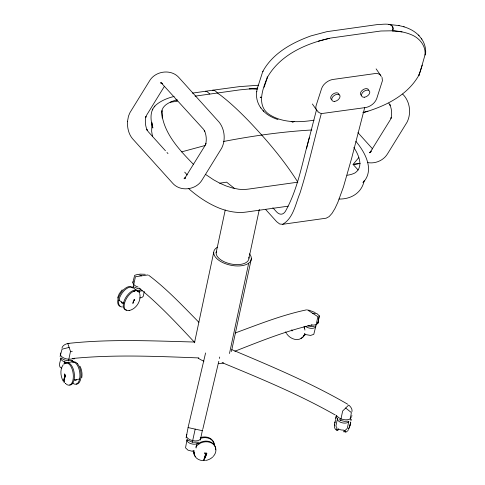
<?xml version="1.0" encoding="UTF-8"?>
<svg xmlns="http://www.w3.org/2000/svg" width="485" height="485" viewBox="0 0 485 485"><rect width="100%" height="100%" fill="white"/><g stroke="black" fill="none" stroke-linecap="round" stroke-linejoin="round"><path stroke-width="0.73" d="M64.747 377.209L64.523 376.124C65.796 377.506 64.838 374.426 65.396 375.833L64.663 378.227L64.366 376.893L64.948 377.275M319.269 315.82L317.948 323.065L319.269 315.82L316.772 313.468L312.619 313.28M335.547 419.47C335.153 422.732 333.153 426.903 335.699 429.752M151.914 122.268L151.659 131.399L152.526 136.649M334.601 424.436L334.504 425.266M351.886 416.051L351.934 415.603M81.741 377.821C82.444 373.905 81.844 369.758 79.989 366.236M353.808 147.519C358.639 154.6 364.083 166.913 354.959 172.945A26.924 13.829 12 0 1 347.078 175.273M351.94 411.644C352.583 409 350.576 406.642 348.709 405.042L342.659 411.007L340.652 420.428L344.314 421.332L347.806 421.198M133.587 286.217L133.442 286.987A5.814 2.989 12 0 0 139.365 290.824L140.838 290.921A5.814 2.989 12 0 0 142.196 290.8M334.82 423.047L334.905 422.611M334.965 422.277L335.032 421.92M337.954 429.213L337.712 430.607L338.106 429.067M344.204 430.583L343.956 431.977L344.356 430.437M350.485 423.199L350.752 421.956L350.031 425.145L350.273 424.114M314.05 120.171C299.518 122.499 283.27 123.044 270.242 115.072C255.983 106.585 262.464 89.143 267.496 77.182L266.98 77.115L267.526 77.097C280.427 54.611 306.362 43.329 330.697 38.036L380.883 31.004L392.244 30.797C394.263 28.894 392.444 25.444 390.158 24.656M336.936 427.8L336.457 430.334L336.578 429.922M345.684 429.716L345.205 432.25L345.326 431.838M351.316 419.319L351.067 420.513M335.881 418.07L335.765 418.664M335.978 417.688L336.257 416.342L335.808 418.416M60.073 356.481L62.056 349.182L69.119 347.424M60.867 358.421C60.522 361.598 57.375 366.696 61.795 368.37M61.71 358.506L64.79 360.082L68.5 360.791L70.501 351.37L67.742 343.471C65.354 344.15 62.547 345.441 61.941 348.097M133.423 286.126L135.424 276.705L147.967 274.946M144.287 291.418L143.233 296.365L141.85 297.535L139.741 297.948M194.491 342.816L213.691 252.485M216.116 252.879L225.228 209.999M205.591 352.953L188.301 426.539L186.082 437.979M186.949 439.968L185.537 447.837L187.962 450.147L192.254 451.268M197.613 442.223L192.321 442.187L195.188 429.122M196.079 448.031L197.013 443.66L199.674 443.793M200.317 440.107L202.318 430.686A7.293 3.747 12 0 0 202.3 429.692M219.402 358.463L219.705 357.033M248.938 258.238L259.311 209.447M229.484 353.529L248.69 263.191M231.424 351.528L251.363 258.632M304.483 328.096L304.859 326.332M315.717 326.605L313.771 334.359L310.546 335.432L306.168 334.656M315.874 326.108L317.875 316.687L307.363 309.873M337.469 418.713L335.966 425.775L336.378 427.394M350.188 420.052L351.352 412.571L345.684 408.024M350.2 424.43L350.443 423.344M132.854 282.506L134.63 275.359L137.976 274.286L141.699 275.826M202.857 428.964L218.796 361.313M350.303 423.969L350.376 423.654M193.624 164.506C179.395 150.004 163.336 133.042 161.62 111.823C162.681 104.336 170.987 101.704 177.171 99.631M272.843 207.756L276.365 211.666A16.551 8.209 82 0 0 285.332 211.454C298.142 188.738 302.252 162.366 309.333 137.546M306.641 148.137L316.42 110.059M174.127 96.436C167.701 98.037 161.317 100.534 156.182 104.815C149.35 110.513 150.477 120.419 152.86 128.004L151.957 123.529L152.041 124.118M321.331 113.478C314.147 139.983 308.254 166.852 300.003 193.066C295.523 203.736 293.51 218.056 282.694 224.294L279.7 224.009L276.668 221.7L265.58 209.405M364.756 107.385L351.722 157.977L343.435 186.974L337.784 202.5L334.917 208.605L332.019 213.37L329.091 216.631L326.126 218.201L282.694 224.294M72.307 360.288L72.089 361.04A5.814 2.989 12 0 1 65.014 362.028L63.644 361.501A5.814 2.989 12 0 1 61.086 357.669M117.497 298.16L119.225 293.758L122.214 289.818M262.712 71.683L257.292 88.525L256.565 92.065L256.795 91.629M264.113 87.276L267.496 77.182M422.247 65.099L418.87 75.193L419.246 75.054L418.84 75.278C407.57 95.363 385.26 106.251 363.932 112.429M205.501 144.633L205.925 143.396L205.676 144.312C206.804 139.753 206.337 134.806 204.397 130.532L204.809 131.302L203.397 129.149L161.256 82.88L162.499 83.796L160.462 82.789L162.633 83.414M364.174 180.705C361.804 192.854 351.013 199.323 338.973 199.044M206.131 455.227L205.749 456.252L204.846 456.094L205.834 456.033L205.767 455.512L205.003 455.385L206.131 455.227L206.707 453.663L206.301 453.414L206.64 454.196L205.167 454.621L205.688 454.706L205.749 455.336M292.576 330.152L292.57 330.74L291.727 330.849A2.013 1.631 45.4 0 1 291.667 329.903M262.973 71.21L263.288 71.216M418.84 75.278L420.234 71.756L424.945 55.108L425.594 54.344L424.963 55.023C426.109 46.142 419.737 38.254 411.88 34.938C406.612 32.628 400.943 31.464 395.239 30.913C395.032 30.458 390.971 31.604 392.717 30.343C395.305 21.401 381.404 24.832 377.251 24.596L326.975 31.646L311.012 35.878C292.14 42.631 272.643 53.253 262.791 71.495M73.908 359.124L74.278 358.209M161.62 111.823L162.142 110.689L162.226 118M363.683 181.299L362.998 182.609C374.953 170.199 365.12 152.254 355.899 141.384M256.601 91.901L256.82 91.507M164.427 86.306L146.688 115.072L145.688 117.431L145.943 116.515C144.815 121.074 145.282 126.021 147.222 130.295L146.809 129.525L148.222 131.677L165.452 150.78M204.931 145.755L184.773 178.292L185.44 177.486M348.515 429.104L349.582 426.751L348.485 429.225M63.135 364.914C59.77 369.57 60.564 376.148 63.086 380.992M152.254 109.889L152.872 108.992M154.291 106.918L154.885 106.051M348.169 430.437L346.138 432.044M358.785 157.589L353.074 164.421L358.1 169.992M184.937 178.031L184.045 178.795L185.609 177.698L184.712 178.256M346.217 429.552L347.327 428.261L348.824 421.198A5.814 2.989 12 0 1 346.672 422.89L345.387 423.096A5.814 2.989 12 0 1 339.706 421.847L338.639 421.132A5.814 2.989 12 0 1 337.839 418.003M212.412 90.61L212.994 90.18L239.153 86.657L258.596 85.221M370.097 152.26L370.989 151.708L369.431 152.805L371.152 151.09L370.158 152.302L390.316 119.765L391.31 117.4L391.055 118.316C392.183 113.763 391.722 108.81 389.782 104.536L390.189 105.306L388.776 103.159M131.423 287.544L133.496 286.677M137.873 291.727L139.953 290.861L139.45 293.219A11.222 5.753 -57.1 0 0 126.652 298.214A11.222 5.753 -57.1 0 0 129.271 310.297M119.522 299.912L118.867 300.179L123.475 303.167L124.13 302.895M234.837 351.255C260.112 341.361 285.441 331.019 311.976 324.986M235.146 333.007C258.608 324.38 282.052 314.953 306.587 309.848M181.632 151.872L205.64 145.367M318.439 41.189L329.394 38.339M362.816 112.514L367.927 111.186M129.149 310.546C136.17 309.036 141.377 300.894 139.783 293.898M71.835 360.44L68.5 360.791M223.512 141.499C252.685 135.867 282.185 131.684 311.855 129.974M192.466 93.12L212.994 90.18C215.873 90.119 217.165 93.581 219.669 94.545C230.599 102.838 240.463 112.411 249.963 122.275C267.374 140.68 283.852 160.123 297.457 181.542M195.085 96.145L239.784 89.877L257.759 88.143M205.64 174.479L213.515 179.765L219.754 183.172L226.592 182.16L234.419 188.38M170.253 102.238L177.358 101.238L175.976 99.989M360.003 163.451L353.074 164.421L360.009 163.506M297.851 182.172L248.617 189.077A26.924 13.829 12 0 1 238.778 189.235L232.43 187.992L226.071 185.943L219.754 183.172M288.126 206.18L246.247 212.048C237.401 213.315 228.453 211.569 220.154 208.483L219.984 208.423C208.301 203.821 197.771 196.698 188.392 188.404M74.096 379.846L79.595 379.076M388.673 24.511L389.406 24.414M72.817 358.476C114.678 354.365 156.879 356.366 198.832 357.918M252.497 88.488L249.248 88.791L257.292 89.198M314.432 326.514L310.879 326.544L307.842 325.75M261.403 97.352L260.209 97.23L261.415 97.267M205.355 91.253L207.101 91.647L209.744 94.011M139.722 274.116L145.27 274.298M321.725 113.557L366.187 107.464C370.789 106.336 375.081 103.075 376.742 98.546L382.429 80.704L382.016 77.37M343.889 430.159L340.955 429.922L338.209 428.916M194.873 342.04C152.563 340.913 109.883 338.839 67.742 343.471L68.991 343.622M140.82 289.151L137.722 288.605L134.539 287.096M389.382 24.499L399.131 25.608M392.232 30.84L402.016 31.883M367.697 162.584C375.323 163.997 383.635 160.444 387.606 153.709L407.06 122.178C411.571 113.211 409.977 101.153 402.653 94.102M188.065 427.564L202.318 430.686M403.587 26.687C409.316 28.433 414.978 31.24 419.052 35.738M398.591 25.481L404.163 26.827M308.618 310.042L315.268 312.576M320.761 113.435L317.839 111.829M192.321 442.187L187.537 440.016M278.002 119.583C272.503 117.74 267.035 115.048 263.112 110.671M231.794 349.637C271.109 366.193 310.697 382.762 347.648 404.199M222.094 362.647C260.493 378.5 299.087 394.426 335.256 414.996M339.076 419.652L340.652 420.428M148.665 275.244C167.022 289.024 182.76 306.005 198.88 322.27M139.043 288.011C159.013 304.234 176.601 323.155 194.145 341.907M357.93 132.66L372.632 148.956M166.973 152.466L167.986 153.593M184.712 172.139L187.246 174.946M72.174 360.743L73.162 361.834M65.954 363.465L64.475 361.822L63.971 364.174A11.222 5.565 82 0 1 73.229 374.008A11.222 5.565 82 0 1 66.099 383.95M421.222 38.382C424.533 42.716 426.079 48.33 425.636 53.756M256.523 92.653C256.08 98.079 257.626 103.693 260.942 108.028M418.452 35.011L421.823 39.109M260.336 107.294L263.707 111.398M376.111 68.87L380.525 75.211M312.37 103.984L316.79 110.325M248.835 257.086A16.684 8.566 12 0 1 231.903 264.161A16.684 8.566 12 0 1 216.413 251.412M249.448 253.782A19.145 9.833 12 0 1 243.355 265.41A19.145 9.833 12 0 1 218.996 260.415A19.145 9.833 12 0 1 217.468 247.229M223.627 362.889A19.145 9.833 12 0 1 218.347 363.677M203.936 361.179A19.145 9.833 12 0 1 198.213 358.154M73.411 358.318A7.293 3.747 12 0 1 64.256 358.185A7.293 3.747 12 0 1 60.661 352.989M72.277 351.328A7.293 3.747 12 0 1 70.501 351.37M76.672 379.725A7.511 3.722 82 0 1 74.866 380.573M72.956 362.107A11.222 5.565 82 0 1 80.807 371.959A11.222 5.565 82 0 1 76.278 384.102M71.853 362.259A11.222 5.565 82 0 1 79.94 374.535A11.222 5.565 82 0 1 72.701 383.029M66.354 363.029A11.222 5.565 82 0 1 74.205 372.88A11.222 5.565 82 0 1 69.676 385.029M318.124 322.101A7.293 3.747 12 0 1 311.212 324.974M304.798 333.334A11.222 9.124 45.4 0 1 297.093 339.555A11.222 9.124 45.4 0 1 286.677 333.747M286.289 333.14A11.222 9.124 45.4 0 1 285.623 331.867M303.95 326.769A11.222 9.124 45.4 0 1 304.913 330.097M315.783 325.823A5.814 2.989 12 0 1 313.371 328.206L312.049 328.363A5.814 2.989 12 0 1 305.404 326.229M304.986 334.007A11.222 9.124 45.4 0 1 300.985 338.294M305.229 334.577A11.222 9.124 45.4 0 1 304.168 335.153M305.641 334.365A11.222 9.124 45.4 0 1 303.634 335.681M138.055 287.035A7.293 3.747 12 0 1 133.126 281.567M122.711 303.561A7.511 3.85 -57.1 0 1 121.359 302.022M126.543 309.963A11.222 5.753 -57.1 0 1 125.73 297.62A11.222 5.753 -57.1 0 1 137.728 291.17M122.505 306.963A11.222 5.753 -57.1 0 1 120.874 295.056A11.222 5.753 -57.1 0 1 133.12 288.187M119.971 306.18A11.222 5.753 -57.1 0 1 120.716 293.207A11.222 5.753 -57.1 0 1 132.199 287.587M351.164 416.645A7.293 3.747 12 0 1 345.575 419.828A7.293 3.747 12 0 1 337.269 416.136M200.626 437.537A7.293 3.747 12 0 1 192.654 440.616A7.293 3.747 12 0 1 186.864 434.524M195.673 447.085A11.222 9.197 -19.2 0 1 211.508 442.999A11.222 9.197 -19.2 0 1 213.303 456.391M212.818 456.888A11.222 9.197 -19.2 0 1 205.792 460.441M205.076 460.544A11.222 9.197 -19.2 0 1 194.085 450.65M198.365 442.144A5.814 2.989 12 0 1 197.401 443.484L196.413 443.927A5.814 2.989 12 0 1 189.459 443.078L188.344 442.381A5.814 2.989 12 0 1 187.246 439.234M194.152 452.626A11.222 9.197 -19.2 0 1 192.842 450.583M200.226 437.664A11.222 9.197 -19.2 0 1 214.212 444.448M194.394 453.317A11.222 9.197 -19.2 0 1 193.085 451.28M200.469 438.355A11.222 9.197 -19.2 0 1 214.455 445.139M199.038 443.066A11.222 9.197 -19.2 0 1 210.369 441.89A11.222 9.197 -19.2 0 1 215.686 449.825M195.6 456.779A11.222 9.197 -19.2 0 1 193.733 450.571M381.277 76.606A10.355 6.432 -34.9 0 0 375.614 73.484L332.183 79.57A10.355 6.432 -34.9 0 0 321.628 88.494L316.178 105.384A10.355 6.432 -34.9 0 0 318.039 111.344M331.831 99.704A4.674 2.904 -34.9 0 1 333.286 93.896A4.674 2.904 -34.9 0 1 339.009 94.896M361.586 95.527A4.674 2.904 -34.9 0 1 362.55 90.083A4.674 2.904 -34.9 0 1 368.636 89.925M63.832 380.519L64.202 382.519L64.105 378.282L64.547 378.658L64.39 379.24L64.002 378.906L64.347 379.397L64.262 379.779L63.923 379.488L63.832 380.519M127.519 121.299C127.155 127.331 128.483 133.721 132.338 138.504L172.545 183.081C180.353 192.248 196.431 189.968 202.227 179.705L221.675 148.167C225.761 140.086 224.816 129.513 219.281 122.329L179.074 77.745C171.26 68.585 155.188 70.858 149.392 81.122L129.944 112.659L128.47 116.188L127.519 121.299M64.832 375.42L64.572 375.135A1.037 0.515 82 0 1 64.384 373.887L64.881 374.438L64.832 375.42M336.16 416.767L336.147 416.803M133.527 302.422L132.872 303.458A2.013 1.031 -57.1 0 1 133.011 302.234L133.781 300.718L133.527 302.422M336.42 415.578L336.269 416.233L336.42 415.578M204.694 456.755L203.597 460.423L205.052 458.034L204.421 457.925L205.276 457.488L204.555 457.367L205.337 457.319L205.579 456.706L204.694 456.755M349.994 425.272L349.521 427.012L349.994 425.272M134.042 299.851L133.939 300.197L134.739 299.675L134.042 299.851M65.542 375.366L65.342 375.087L65.542 375.366M206.483 453.093L206.834 453.323L206.483 453.093M134.575 300.445L134.218 300.645L134.575 300.445M294.122 121.577L292.752 121.99L291.188 121.499L292.764 121.959L294.074 121.571M205.864 453.711L205.088 453.76A1.037 0.849 -19.2 0 1 204.524 452.881L205.525 452.935L205.864 453.711M134.218 291.594L133.921 291.218L134.2 291.594M65.627 383.471L65.281 383.38L65.627 383.471M77.691 363.653L77.333 363.55L77.703 363.665M364.496 97.224A4.674 2.904 -34.9 0 0 369.685 91.429A4.674 2.904 -34.9 0 0 362.719 92.411A4.674 2.904 -34.9 0 0 364.496 97.224M334.735 101.395A4.674 2.904 -34.9 0 0 339.93 95.606A4.674 2.904 -34.9 0 0 332.965 96.582A4.674 2.904 -34.9 0 0 334.735 101.395"/></g></svg>
